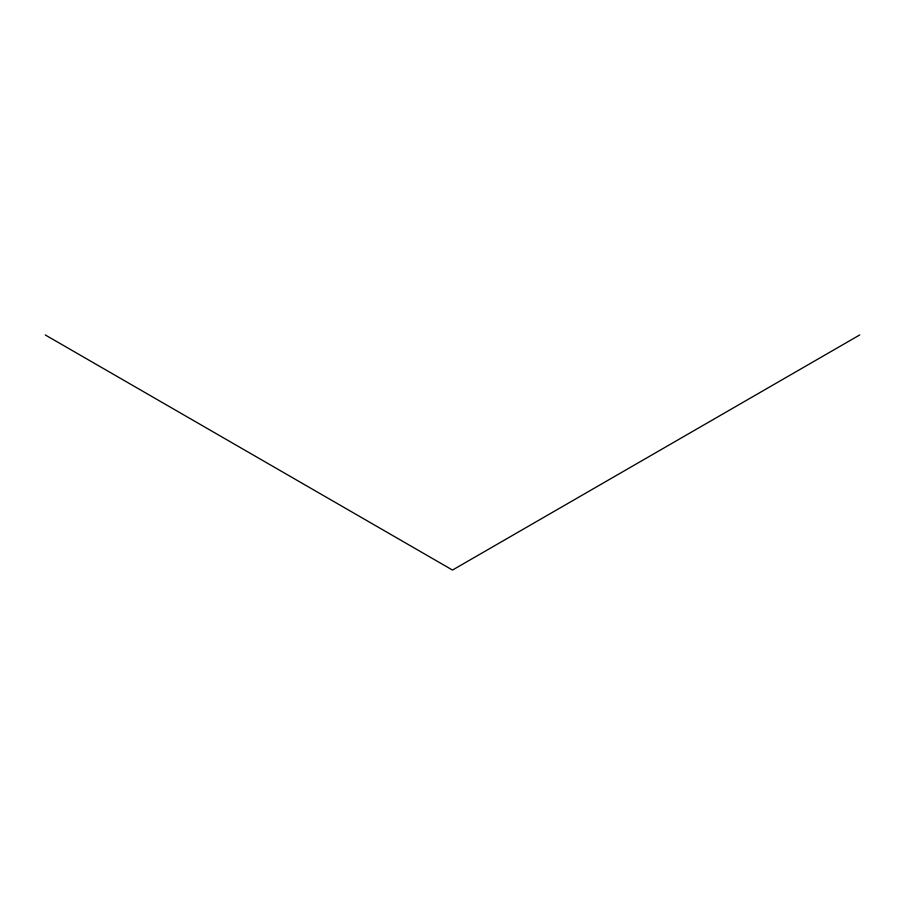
<?xml version="1.0" encoding="UTF-8"?>
<svg xmlns="http://www.w3.org/2000/svg" width="905" height="905" viewBox="0 0 905 905"><rect width="100%" height="100%" fill="white"/><g stroke="black" fill="none" stroke-linecap="round" stroke-linejoin="round"><path stroke-width="1.36" d="M859.75 334.94L452.5 570.06L45.25 334.94"/></g></svg>
